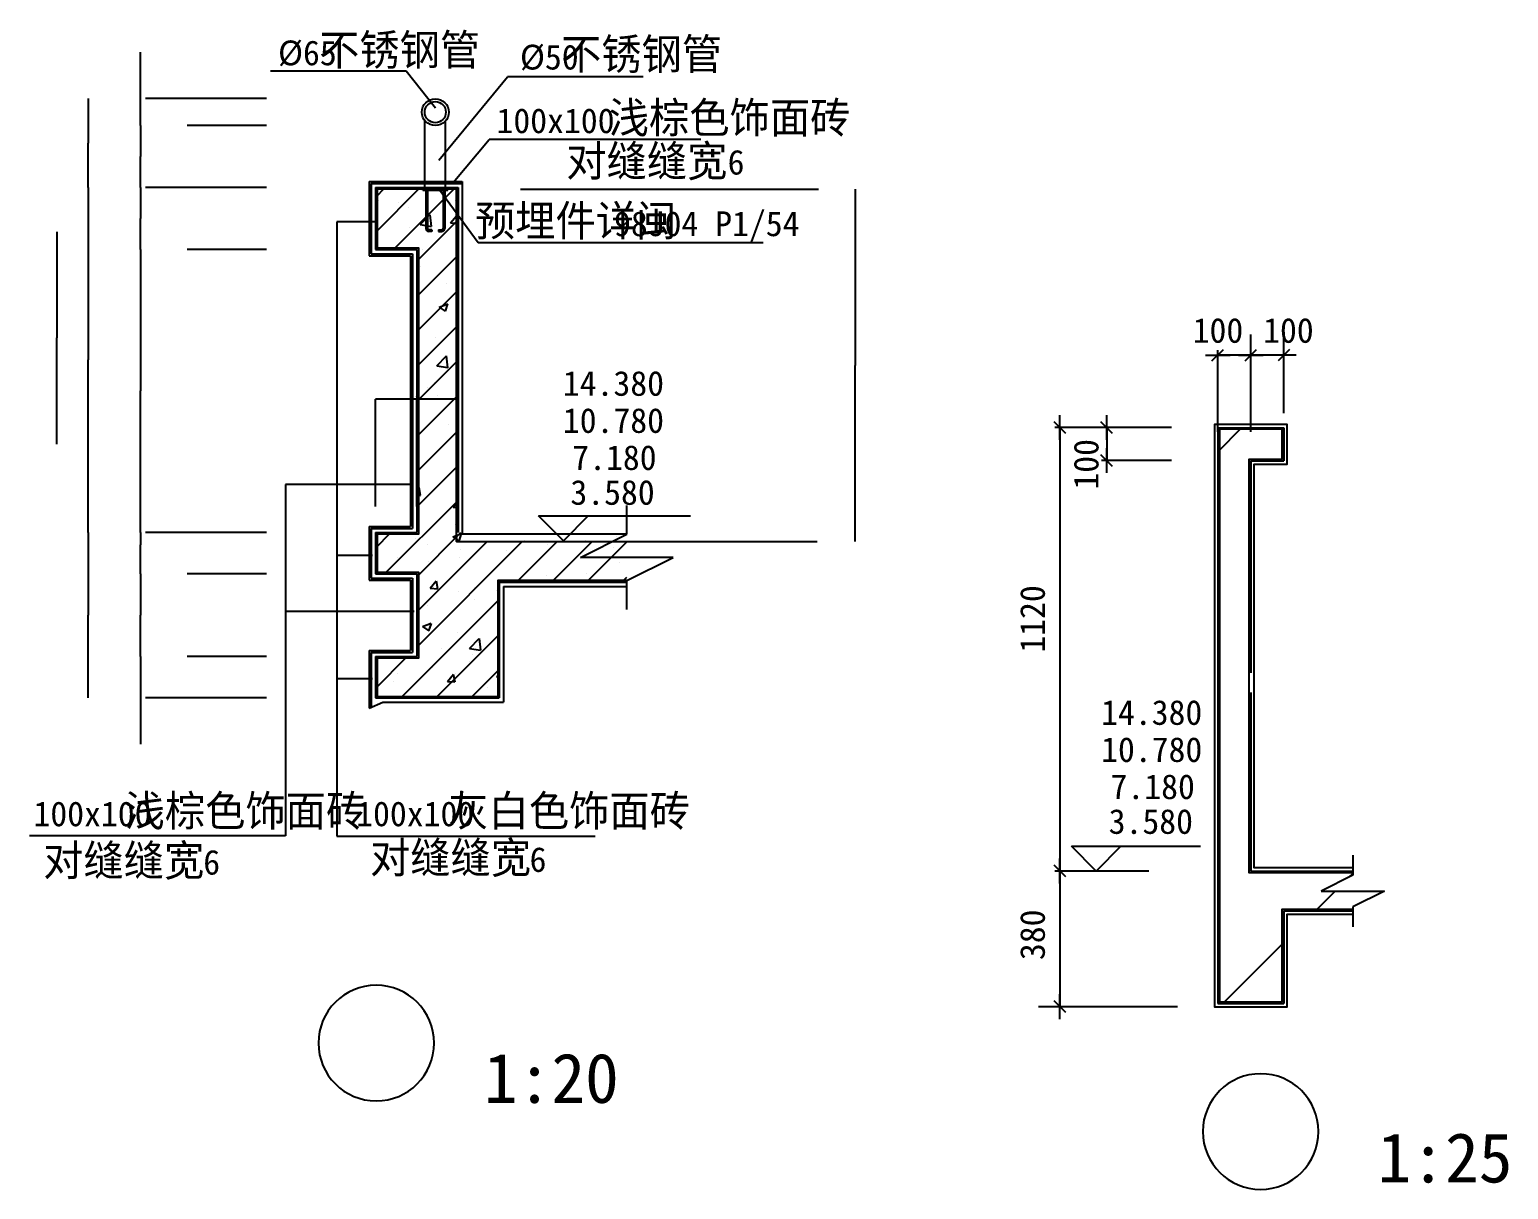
# Model space of a CAD drawing. Header units: metres. Extents: x 408575 to 456728, y -82532 to -51244.
# Drawn here: x 438826 to 456728, y -81059 to -67026 of the extents above; entities that cross this region are included whole.
import ezdxf

# ---------------------------------------------------------------- set-up
doc = ezdxf.new("R2010")
doc.units = ezdxf.units.M
for name, color, linetype in [('100', 11, 'Continuous'), ('PUB_DIM', 3, 'Continuous'), ('PUB_TEXT', 7, 'Continuous'), ('PUB_WALL', 7, 'Continuous'), ('S_FLOOR', 2, 'Continuous'), ('S_OTHER', 7, 'Continuous')]:
    doc.layers.add(name, color=color, linetype=linetype)
doc.dimstyles.get("Standard").update_dxf_attribs({"dimtxt": 2.5, "dimasz": 2.5, "dimexe": 1.25, "dimexo": 0.625, "dimtad": 1, "dimcen": 2.5, "dimazin": 3, "dimtfac": 1, "dimtmove": 0, "dimatfit": 3})

# ---------------------------------------------------------------- blocks, each defined once
blk = doc.blocks.new('_INDEX1')
blk.add_lwpolyline([(-0.5, 0, 1), (0.5, 0, 1)], format="xyb", close=True)
blk = doc.blocks.new('_DIMX')
blk.add_line((-150, 0), (150, 0))
blk.add_lwpolyline([(-70, -70), (70, 70)])
blk = doc.blocks.new('*D6')
for p, q in [((448818.35, -68957.49), (448818.35, -71088.42)), ((448818.1, -71088.42), (448817.85, -71088.42)), ((448818.35, -73219.35), (448818.35, -71088.42)), ((448818.35, -71088.42), (448818.35, -71088.42)), ((448818.6, -71088.42), (448818.85, -71088.42))]:
    blk.add_line(p, q)
at = {"layer": 'Defpoints'}
for p in [(448818.35, -68957.49), (448818.35, -71088.42), (448818.35, -73219.35)]:
    blk.add_point(p, dxfattribs=at)
at = {"layer": 'PUB_DIM', "insert": (448818.35, -71087.295), "char_height": 1, "attachment_point": 5}
blk.add_mtext('905', dxfattribs=at)
blk = doc.blocks.new('*D21')
for p, q in [((439534.94, -68935.67), (439534.94, -71023.17)), ((439534.69, -71023.17), (439534.44, -71023.17)), ((439534.94, -73110.67), (439534.94, -71023.17)), ((439534.94, -71023.17), (439534.94, -71023.17)), ((439535.19, -71023.17), (439535.44, -71023.17))]:
    blk.add_line(p, q)
at = {"layer": 'Defpoints'}
for p in [(439534.94, -68935.67), (439534.94, -71023.17), (439534.94, -73110.67)]:
    blk.add_point(p, dxfattribs=at)
at = {"layer": 'PUB_DIM', "insert": (439534.94, -71022.045), "char_height": 1, "attachment_point": 5}
blk.add_mtext('885', dxfattribs=at)
blk = doc.blocks.new('*D22')
for p, q in [((440169.61, -69685.66), (440169.61, -71398.16)), ((440169.36, -71398.16), (440169.11, -71398.16)), ((440169.61, -73110.66), (440169.61, -71398.16)), ((440169.61, -71398.16), (440169.61, -71398.16)), ((440169.86, -71398.16), (440170.11, -71398.16))]:
    blk.add_line(p, q)
at = {"layer": 'Defpoints'}
for p in [(440169.61, -69685.66), (440169.61, -71398.16), (440169.61, -73110.66)]:
    blk.add_point(p, dxfattribs=at)
at = {"layer": 'PUB_DIM', "insert": (440169.61, -71397.035), "char_height": 1, "attachment_point": 5}
blk.add_mtext('735', dxfattribs=at)
blk = doc.blocks.new('*D23')
for p, q in [((440169.61, -74610.66), (440169.61, -75671.23)), ((440169.61, -75110.66), (440169.61, -75671.23)), ((440169.36, -75671.23), (440169.11, -75671.23)), ((440169.61, -75671.23), (440169.61, -75671.23)), ((440169.86, -75671.23), (440170.11, -75671.23))]:
    blk.add_line(p, q)
at = {"layer": 'Defpoints'}
for p in [(440169.61, -74610.66), (440169.61, -75110.66), (440169.61, -75671.23)]:
    blk.add_point(p, dxfattribs=at)
at = {"layer": 'PUB_DIM', "insert": (440169.61, -75670.105), "char_height": 1, "attachment_point": 5}
blk.add_mtext('100', dxfattribs=at)
blk = doc.blocks.new('*D24')
for p, q in [((440169.61, -73110.66), (440169.61, -73259.91)), ((440169.36, -73259.91), (440169.11, -73259.91)), ((440169.61, -73610.66), (440169.61, -73259.91)), ((440169.61, -73259.91), (440169.61, -73259.91)), ((440169.86, -73259.91), (440170.11, -73259.91))]:
    blk.add_line(p, q)
at = {"layer": 'Defpoints'}
for p in [(440169.61, -73110.66), (440169.61, -73259.91), (440169.61, -73610.66)]:
    blk.add_point(p, dxfattribs=at)
at = {"layer": 'PUB_DIM', "insert": (440169.61, -73258.785), "char_height": 1, "attachment_point": 5}
blk.add_mtext('100', dxfattribs=at)
blk = doc.blocks.new('*D25')
for p, q in [((440169.61, -73610.66), (440169.61, -74110.66)), ((440169.36, -74110.66), (440169.11, -74110.66)), ((440169.61, -74610.66), (440169.61, -74110.66)), ((440169.61, -74110.66), (440169.61, -74110.66)), ((440169.86, -74110.66), (440170.11, -74110.66))]:
    blk.add_line(p, q)
at = {"layer": 'Defpoints'}
for p in [(440169.61, -73610.66), (440169.61, -74110.66), (440169.61, -74610.66)]:
    blk.add_point(p, dxfattribs=at)
at = {"layer": 'PUB_DIM', "insert": (440169.61, -74109.535), "char_height": 1, "attachment_point": 5}
blk.add_mtext('200', dxfattribs=at)
blk = doc.blocks.new('*D26')
for p, q in [((439534.94, -73110.67), (439534.94, -74110.67)), ((439534.69, -74110.67), (439534.44, -74110.67)), ((439534.94, -75110.67), (439534.94, -74110.67)), ((439534.94, -74110.67), (439534.94, -74110.67)), ((439535.19, -74110.67), (439535.44, -74110.67))]:
    blk.add_line(p, q)
at = {"layer": 'Defpoints'}
for p in [(439534.94, -73110.67), (439534.94, -74110.67), (439534.94, -75110.67)]:
    blk.add_point(p, dxfattribs=at)
at = {"layer": 'PUB_DIM', "insert": (439534.94, -74109.545), "char_height": 1, "attachment_point": 5}
blk.add_mtext('400', dxfattribs=at)
blk = doc.blocks.new('*D27')
for p, q in [((440169.61, -68935.66), (440169.61, -69310.66)), ((440169.36, -69310.66), (440169.11, -69310.66)), ((440169.61, -69685.66), (440169.61, -69310.66)), ((440169.61, -69310.66), (440169.61, -69310.66)), ((440169.86, -69310.66), (440170.11, -69310.66))]:
    blk.add_line(p, q)
at = {"layer": 'Defpoints'}
for p in [(440169.61, -68935.66), (440169.61, -69310.66), (440169.61, -69685.66)]:
    blk.add_point(p, dxfattribs=at)
at = {"layer": 'PUB_DIM', "insert": (440169.61, -69309.535), "char_height": 1, "attachment_point": 5}
blk.add_mtext('150', dxfattribs=at)
blk = doc.blocks.new('*D28')
for p, q in [((440169.36, -67300.09), (440169.11, -67300.09)), ((440169.61, -68185.66), (440169.61, -67300.09)), ((440169.61, -67860.66), (440169.61, -67300.09)), ((440169.61, -67300.09), (440169.61, -67300.09)), ((440169.86, -67300.09), (440170.11, -67300.09))]:
    blk.add_line(p, q)
at = {"layer": 'Defpoints'}
for p in [(440169.61, -67300.09), (440169.61, -67860.66), (440169.61, -68185.66)]:
    blk.add_point(p, dxfattribs=at)
at = {"layer": 'PUB_DIM', "insert": (440169.61, -67298.965), "char_height": 1, "attachment_point": 5}
blk.add_mtext('65', dxfattribs=at)
blk = doc.blocks.new('*D29')
for p, q in [((440169.61, -68185.66), (440169.61, -68560.66)), ((440169.36, -68560.66), (440169.11, -68560.66)), ((440169.61, -68935.66), (440169.61, -68560.66)), ((440169.61, -68560.66), (440169.61, -68560.66)), ((440169.86, -68560.66), (440170.11, -68560.66))]:
    blk.add_line(p, q)
at = {"layer": 'Defpoints'}
for p in [(440169.61, -68185.66), (440169.61, -68560.66), (440169.61, -68935.66)]:
    blk.add_point(p, dxfattribs=at)
at = {"layer": 'PUB_DIM', "insert": (440169.61, -68559.535), "char_height": 1, "attachment_point": 5}
blk.add_mtext('150', dxfattribs=at)
blk = doc.blocks.new('*D30')
for p, q in [((439534.94, -67860.67), (439534.94, -68398.17)), ((439534.69, -68398.17), (439534.44, -68398.17)), ((439534.94, -68935.67), (439534.94, -68398.17)), ((439534.94, -68398.17), (439534.94, -68398.17)), ((439535.19, -68398.17), (439535.44, -68398.17))]:
    blk.add_line(p, q)
at = {"layer": 'Defpoints'}
for p in [(439534.94, -67860.67), (439534.94, -68398.17), (439534.94, -68935.67)]:
    blk.add_point(p, dxfattribs=at)
at = {"layer": 'PUB_DIM', "insert": (439534.94, -68397.045), "char_height": 1, "attachment_point": 5}
blk.add_mtext('215', dxfattribs=at)
blk = doc.blocks.new('*D31')
for p, q in [((439155.38, -69473.27), (439155.38, -70757.47)), ((439155.13, -70757.47), (439154.88, -70757.47)), ((439155.38, -72041.68), (439155.38, -70757.47)), ((439155.38, -70757.47), (439155.38, -70757.47)), ((439155.63, -70757.47), (439155.88, -70757.47))]:
    blk.add_line(p, q)
at = {"layer": 'Defpoints'}
for p in [(439155.38, -69473.27), (439155.38, -70757.47), (439155.38, -72041.68)]:
    blk.add_point(p, dxfattribs=at)
at = {"layer": 'PUB_DIM', "insert": (439155.38, -70756.345), "char_height": 1, "attachment_point": 5}
blk.add_mtext('520', dxfattribs=at)
blk = doc.blocks.new('*D32')
for p, q in [((443760.85, -71495.97), (443512.1, -71495.97)), ((443512.35, -72795.97), (443512.35, -71495.97)), ((444012.6, -71495.97), (443763.85, -71495.97)), ((444012.35, -72795.97), (444012.35, -71495.97))]:
    blk.add_line(p, q)
at = {"layer": 'Defpoints'}
for p in [(444012.35, -71495.97), (443512.35, -72795.97), (444012.35, -72795.97)]:
    blk.add_point(p, dxfattribs=at)
at = {"layer": 'PUB_DIM', "insert": (443762.35, -71495.97), "char_height": 1, "attachment_point": 5}
blk.add_mtext('100', dxfattribs=at)
blk = doc.blocks.new('*D33')
for p, q in [((443261.52, -71495.97), (443013.44, -71495.97)), ((443013.69, -72795.97), (443013.69, -71495.97)), ((443512.6, -71495.97), (443264.52, -71495.97)), ((443512.35, -72795.97), (443512.35, -71495.97))]:
    blk.add_line(p, q)
at = {"layer": 'Defpoints'}
for p in [(443512.35, -71495.97), (443013.69, -72795.97), (443512.35, -72795.97)]:
    blk.add_point(p, dxfattribs=at)
at = {"layer": 'PUB_DIM', "insert": (443263.02, -71495.97), "char_height": 1, "attachment_point": 5}
blk.add_mtext('100', dxfattribs=at)

msp = doc.modelspace()

# ---------------------------------------------------------------- hatches: boundary and pattern name
at = {"layer": '100'}
h = msp.add_hatch(dxfattribs=at)
h.set_pattern_fill('AN31C', scale=1500)
h.set_pattern_definition([(45, (0, 0), (-3367.596, 3367.596), [])])
h.paths.add_polyline_path([(453230, -78788.75), (453990, -78788.75), (453990, -77668.75), (454844.92, -77668.75), (454844.92, -77640.75), (455228.92, -77448.75), (454460.92, -77448.75), (454844.92, -77256.75), (454844.92, -77228.75), (453590, -77228.75), (453590, -75028.75), (453590, -72222.53), (453990, -72222.53), (453990, -71862.53), (453230, -71862.53)])

# ---------------------------------------------------------------- linework, layer by layer
for p, q in [((443781.67, -68607.19), (444611.92, -67599.23)), ((441671.61, -67860.66), (440229.47, -67860.66)), ((441693.62, -67860.66), (440735.51, -67860.66)), ((441693.62, -68185.66), (440735.51, -68185.66)), ((441693.62, -68185.66), (440735.51, -68185.66)), ((443612.35, -68937.49), (443612.35, -68128.82)), ((443862.35, -68937.49), (443862.35, -68128.82)), ((443951.92, -68877.34), (444390.76, -68357.19)), ((446953.28, -68357.19), (444390.76, -68357.19)), ((442937.35, -68862.49), (442937.35, -69762.49)), ((442937.35, -68862.49), (444062.35, -68862.49)), ((442962.35, -68887.49), (442962.35, -69737.49)), ((442962.35, -68887.49), (444062.35, -68887.49)), ((444062.35, -68862.49), (444062.35, -73128.21)), ((441671.61, -68935.66), (440229.47, -68935.66)), ((441671.61, -68935.66), (440229.47, -68935.66)), ((441693.62, -68935.66), (440735.51, -68935.66)), ((441693.62, -68935.66), (440735.51, -68935.66)), ((443012.35, -69056.87), (443131.74, -68937.49)), ((443012.35, -69481.14), (443556, -68937.49)), ((443049.26, -69094.11), (443049.26, -69094.11)), ((443230.27, -69687.49), (443980.27, -68937.49)), ((443587.35, -68967.49), (443587.35, -68937.49)), ((443587.35, -68967.49), (443887.35, -68967.49)), ((443622.35, -68967.49), (443622.35, -69432.49)), ((443642.35, -68967.49), (443642.35, -69432.49)), ((443832.35, -68967.49), (443832.35, -69432.49)), ((443852.35, -68967.49), (443852.35, -69432.49)), ((443887.35, -68967.49), (443887.35, -68937.49)), ((443977.45, -69098.15), (443977.45, -69098.15)), ((443033.85, -69222.37), (443033.85, -69222.37)), ((443290.97, -69122.35), (443290.97, -69122.35)), ((443409.36, -69172.94), (443409.36, -69172.94)), ((443555.71, -69385.78), (443672.54, -69264.02)), ((443690.46, -69407.99), (443673.89, -69265.54)), ((443850, -69127.94), (443850, -69127.94)), ((443920.58, -69364.62), (443992.89, -69278.44)), ((444011.57, -69374.04), (443994.23, -69280.02)), ((442543.43, -69353.82), (442543.43, -76786.3)), ((443012.35, -69353.82), (442543.43, -69353.82)), ((443426.39, -69423.2), (443426.39, -69423.2)), ((443512.35, -69829.67), (444012.35, -69329.67)), ((443555.71, -69385.78), (443689.12, -69406.47)), ((443650.39, -69451.7), (443650.39, -69451.7)), ((443697.35, -69447.49), (443657.35, -69447.49)), ((443697.35, -69447.49), (443697.35, -69467.49)), ((443777.35, -69447.49), (443777.35, -69467.49)), ((443777.35, -69447.49), (443817.35, -69447.49)), ((443920.58, -69364.62), (444010.23, -69372.46)), ((443697.35, -69467.49), (443657.35, -69467.49)), ((443777.35, -69467.49), (443817.35, -69467.49)), ((441693.62, -69685.66), (440735.51, -69685.66)), ((441693.62, -69685.66), (440735.51, -69685.66)), ((442937.35, -69762.49), (443437.35, -69762.49)), ((442962.35, -69737.49), (443462.35, -69737.49)), ((443437.35, -69762.49), (443437.35, -73037.49)), ((443462.35, -69737.49), (443462.35, -73062.49)), ((443512.35, -70253.93), (444012.35, -69753.93)), ((443582.85, -69689.76), (443582.85, -69689.76)), ((443557.89, -69894.43), (443557.89, -69894.43)), ((443874.17, -70095.92), (443874.17, -70095.92)), ((443512.35, -70678.19), (444012.35, -70178.19)), ((443783.3, -70382.63), (443888.33, -70342.32)), ((443859.25, -70434.53), (443889.66, -70343.89)), ((443783.3, -70382.63), (443857.91, -70432.96)), ((443512.35, -71102.46), (444012.35, -70602.46)), ((443740.97, -70748.28), (443740.97, -70748.28)), ((453609.37, -71666.9), (453609.37, -70715.3)), ((454009.37, -71666.9), (454009.37, -70715.3)), ((443512.35, -71526.72), (444012.35, -71026.72)), ((443754.58, -71095.24), (443871.41, -70973.48)), ((443889.33, -71117.45), (443872.76, -70975)), ((453209.37, -71891.9), (453209.37, -70902.8)), ((453609.12, -70965.3), (453209.62, -70965.3)), ((453608.37, -70965.3), (453607.37, -70965.3)), ((453609.37, -71891.9), (453609.37, -70902.8)), ((454009.37, -70965.3), (453609.37, -70965.3)), ((454010.37, -70965.3), (454011.37, -70965.3)), ((443754.58, -71095.24), (443887.99, -71115.93)), ((443645.97, -71351.13), (443645.97, -71351.13)), ((443721.87, -71290.46), (443721.87, -71290.46)), ((443013.7, -72457.7), (443013.7, -71542.72)), ((443512.35, -71434.27), (443523.35, -71430.04)), ((443512.35, -71468.39), (443524.69, -71431.61)), ((443512.35, -71950.99), (444012.35, -71450.99)), ((443768.1, -71457.22), (443768.1, -71457.22)), ((443512.35, -72375.25), (444012.35, -71875.25)), ((443895.37, -71807.29), (443895.37, -71807.29)), ((452374.08, -71841.11), (451237.1, -71841.11)), ((451299.6, -71841.36), (451299.6, -78848.75)), ((452647.76, -71841.11), (451802.72, -71841.11)), ((451865.22, -71841.36), (451865.22, -72240.86)), ((443512.35, -72799.51), (444012.35, -72299.51)), ((452647.76, -72241.11), (451802.72, -72241.11)), ((441923.6, -72531.24), (441923.6, -76782.77)), ((443462.35, -72531.24), (441923.6, -72531.24)), ((443512.35, -72603.77), (443541.38, -72569.18)), ((443512.35, -72659.14), (443558.73, -72663.2)), ((443560.06, -72664.78), (443542.71, -72570.76)), ((443123.64, -73612.49), (444012.35, -72723.78)), ((443953.45, -72804.7), (444012.35, -72743.31)), ((443953.45, -72804.7), (444012.35, -72813.83)), ((442937.35, -73037.49), (442937.35, -73687.49)), ((442937.35, -73037.49), (443437.35, -73037.49)), ((443978.3, -73020.01), (443978.3, -73020.01)), ((441671.61, -73110.66), (440229.47, -73110.66)), ((441671.61, -73110.66), (440229.47, -73110.66)), ((441693.62, -73110.66), (440735.51, -73110.66)), ((441693.62, -73110.66), (440735.51, -73110.66)), ((442962.35, -73062.49), (442962.35, -73662.49)), ((442962.35, -73062.49), (443462.35, -73062.49)), ((443012.35, -73299.51), (443199.38, -73112.49)), ((443493.84, -73187.67), (443493.84, -73187.67)), ((443512.35, -73648.04), (444047.91, -73112.49)), ((443948.71, -73162.01), (444053.74, -73121.7)), ((443948.71, -73162.01), (444023.33, -73212.34)), ((444024.66, -73213.91), (444055.08, -73123.27)), ((444062.35, -73128.21), (446056, -73128.21)), ((444817.21, -73209.43), (444817.21, -73209.43)), ((445549.81, -73208.48), (445549.81, -73208.48)), ((445925.32, -73159.04), (445925.32, -73159.04)), ((442978.36, -73389.97), (442543.43, -73389.97)), ((443512.35, -74496.57), (444789.57, -73219.35)), ((443512.35, -74072.31), (444365.31, -73219.35)), ((443641.55, -73250.57), (443641.55, -73250.57)), ((444038.13, -73321.89), (444038.13, -73321.89)), ((444294.57, -73221.5), (444294.57, -73221.5)), ((444602.49, -73333.19), (444602.49, -73333.19)), ((444720.7, -73712.49), (445213.84, -73219.35)), ((445095.31, -73255.33), (445095.31, -73255.33)), ((445144.96, -73712.49), (445638.1, -73219.35)), ((445569.23, -73712.49), (446056, -73225.71)), ((445896.04, -73289.16), (445896.04, -73289.16)), ((443280.47, -73417.92), (443280.47, -73417.92)), ((443658.88, -73457.42), (443658.88, -73457.42)), ((444034.39, -73407.99), (444034.39, -73407.99)), ((445963.97, -73475.19), (445963.97, -73475.19)), ((441693.62, -73610.66), (440735.51, -73610.66)), ((441693.62, -73610.66), (440735.51, -73610.66)), ((442937.35, -73687.49), (443437.35, -73687.49)), ((442962.35, -73662.49), (443462.35, -73662.49)), ((443437.35, -73687.49), (443437.35, -74537.49)), ((443462.35, -73662.49), (443462.35, -74562.49)), ((443677.19, -73783.64), (443749.51, -73697.46)), ((443768.18, -73793.07), (443750.84, -73699.04)), ((444798.97, -73708.77), (444798.97, -73708.77)), ((445089.19, -73625.35), (445089.19, -73625.35)), ((445569.13, -73603.15), (445569.13, -73603.15)), ((445993.49, -73712.49), (446056, -73649.97)), ((443320.7, -75112.49), (444512.35, -73920.83)), ((443677.19, -73783.64), (443766.85, -73791.49)), ((443679.87, -73782.47), (443679.87, -73782.47)), ((444019.89, -73821.23), (444019.89, -73821.23)), ((444207.88, -73924.81), (444207.88, -73924.81)), ((444214.41, -73775.5), (444214.41, -73775.5)), ((444480.61, -73816.31), (444480.61, -73816.31)), ((444562.35, -73762.49), (444562.35, -75162.49)), ((444562.35, -73762.49), (446056, -73762.49)), ((453610.23, -74619.91), (453610.23, -73875.62)), ((443479.79, -74066.47), (441923.6, -74066.47)), ((443639.78, -73999.6), (443639.78, -73999.6)), ((443583.74, -74249.74), (443688.77, -74209.42)), ((443583.74, -74249.74), (443658.35, -74300.06)), ((443659.69, -74301.64), (443690.1, -74210.99)), ((453609.23, -74125.62), (453608.23, -74125.62)), ((443744.96, -75112.49), (444512.35, -74345.1)), ((444001.65, -74320.58), (444001.65, -74320.58)), ((444152.32, -74514.15), (444269.15, -74392.39)), ((444287.07, -74536.36), (444270.49, -74393.91)), ((441693.62, -74610.66), (440735.51, -74610.66)), ((441693.62, -74610.66), (440735.51, -74610.66)), ((442937.35, -74537.49), (442937.35, -75237.49)), ((442937.35, -74537.49), (443437.35, -74537.49)), ((442962.35, -74562.49), (442962.35, -75226.06)), ((442962.35, -74562.49), (443462.35, -74562.49)), ((443012.35, -74996.57), (443396.43, -74612.49)), ((443813.28, -74516.43), (443813.28, -74516.43)), ((444152.32, -74514.15), (444285.72, -74534.84)), ((444188.51, -74582.8), (444188.51, -74582.8)), ((443277.7, -74820.66), (443277.7, -74820.66)), ((443704.04, -74750.45), (443704.04, -74750.45)), ((443885.32, -74911.93), (443957.63, -74825.75)), ((443976.31, -74921.36), (443958.97, -74827.33)), ((443983.41, -74819.92), (443983.41, -74819.92)), ((444152.48, -74670.5), (444152.48, -74670.5)), ((444169.23, -75112.49), (444512.35, -74769.36)), ((444504.78, -74784.29), (444504.78, -74784.29)), ((442978.36, -74880.77), (442543.43, -74880.77)), ((443225.75, -74915.94), (443225.75, -74915.94)), ((443885.32, -74911.93), (443974.98, -74919.78)), ((444366, -74983.33), (444366, -74983.33)), ((444479.1, -74853.66), (444512.35, -74840.9)), ((444479.1, -74853.67), (444512.35, -74876.09)), ((444511.9, -74999.85), (444511.9, -74999.85)), ((441671.61, -75110.66), (440229.47, -75110.66)), ((441693.62, -75110.66), (440735.51, -75110.66)), ((442937.35, -75237.49), (443101.49, -75162.49)), ((443418.67, -75108.05), (443418.67, -75108.05)), ((441923.6, -76782.77), (438825.92, -76782.77)), ((442543.43, -76786.3), (445674.3, -76786.3)), ((452374.08, -77207.33), (451237.1, -77207.33))]:
    msp.add_line(p, q)
for points in [[(453650, -75088.75), (453650, -72282.53), (454050, -72282.53), (454050, -71802.53), (453170, -71802.53), (453170, -78848.75), (454050, -78848.75), (454050, -77728.75), (454844.92, -77728.75)], [(443032.35, -75094.39), (444492.35, -75094.39)], [(443101.49, -75162.49), (444562.35, -75162.49)], [(454844.92, -77168.75), (453650, -77168.75), (453650, -75088.75)]]:
    msp.add_lwpolyline(points)
msp.add_lwpolyline([(453028.41, -80359.46, 1), (454428.41, -80359.46, 1)], format="xyb", close=True)
for radius in [162.5, 127.5]:
    msp.add_circle((443737.35, -68024.99), radius)
for centre, radius, start, end in [((443657.35, -69432.49), 35, 180, 270), ((443657.35, -69432.49), 15, 180, 270), ((443817.35, -69432.49), 35, 270, 0), ((443817.35, -69432.49), 15, 270, 0)]:
    msp.add_arc(centre, radius, start, end)
for p, q in [((444767.03, -68957.49), (448377.76, -68957.49)), ((445882.28, -73219.35), (448360.81, -73219.35)), ((452722.89, -78848.75), (451038.13, -78848.75))]:
    msp.add_line(p, q, dxfattribs=at)
msp.add_lwpolyline([(443992.35, -73170.94), (443992.35, -73219.35), (446058.82, -73219.35)], dxfattribs=at)
at = {"layer": 'PUB_DIM'}
for p, q in [((445288.28, -73211.07), (444988.28, -72911.07)), ((444988.28, -72911.07), (445588.28, -72911.07)), ((445288.28, -72911.07), (446825.42, -72911.07)), ((445588.28, -72911.07), (445288.28, -73211.07)), ((451437.49, -76907.33), (452037.49, -76907.33)), ((451737.49, -77207.33), (451437.49, -76907.33)), ((451737.49, -76907.33), (453000.35, -76907.33)), ((452037.49, -76907.33), (451737.49, -77207.33))]:
    msp.add_line(p, q, dxfattribs=at)
at = {"layer": 'PUB_TEXT'}
for p, q in [((443384.78, -67529.2), (441741.35, -67529.2)), ((443740.96, -67976.67), (443384.78, -67529.2)), ((446255.35, -67599.23), (444611.92, -67599.23)), ((443778.12, -68951.12), (444256.15, -69600.52)), ((444256.15, -69600.52), (447707, -69600.52))]:
    msp.add_line(p, q, dxfattribs=at)
at = {"layer": 'PUB_WALL'}
for points in [[(443992.35, -73219.35), (443992.35, -68957.49), (443032.35, -68957.49), (443032.35, -69667.49), (443532.35, -69667.49), (443532.35, -73132.49), (443032.35, -73132.49), (443032.35, -73592.49), (443532.35, -73592.49), (443532.35, -74632.49), (443032.35, -74632.49), (443032.35, -75112.49)], [(453590, -75046.86), (453590, -72222.53), (453990, -72222.53), (453990, -71862.53), (453230, -71862.53), (453230, -78788.75), (453990, -78788.75), (453990, -77668.75), (454844.92, -77668.75)], [(446056, -73692.49), (444492.35, -73692.49), (444492.35, -75112.49)], [(454844.92, -77228.75), (453590, -77228.75), (453590, -75028.75)]]:
    msp.add_lwpolyline(points, dxfattribs=at)
at = {"layer": 'S_FLOOR'}
for p, q in [((443012.35, -68937.49), (443012.35, -69687.49)), ((443012.35, -68937.49), (444012.35, -68937.49)), ((444012.35, -68937.49), (444012.35, -73112.49)), ((443012.35, -69687.49), (443512.35, -69687.49)), ((443512.35, -69687.49), (443512.35, -73112.49)), ((453210, -71842.53), (453210, -78808.75)), ((453210, -71842.53), (454010, -71842.53)), ((454010, -71842.53), (454010, -72242.53)), ((453610, -72242.53), (453610, -74808.75)), ((453610, -72242.53), (454010, -72242.53)), ((443012.35, -73112.49), (443012.35, -73612.49)), ((443012.35, -73112.49), (443512.35, -73112.49)), ((443012.35, -73612.49), (443512.35, -73612.49)), ((443512.35, -73612.49), (443512.35, -74612.49)), ((444512.35, -73712.49), (446056, -73712.49)), ((444512.35, -73712.49), (444512.35, -75112.49)), ((443012.35, -74612.49), (443012.35, -75112.49)), ((443012.35, -74612.49), (443512.35, -74612.49)), ((453610, -75048.75), (453610, -77208.75)), ((453610, -77208.75), (454844.92, -77208.75)), ((454010, -77688.75), (454010, -78808.75)), ((454010, -77688.75), (454844.92, -77688.75)), ((453210, -78808.75), (454010, -78808.75))]:
    msp.add_line(p, q, dxfattribs=at)
msp.add_lwpolyline([(443012.35, -75112.49), (444512.35, -75112.49)], dxfattribs=at)
at = {"layer": 'S_OTHER'}
for p, q in [((446056, -73132.49), (446056, -72782.49)), ((445496, -73412.49), (446056, -73132.49)), ((446616, -73412.49), (445496, -73412.49)), ((446056, -73692.49), (446616, -73412.49)), ((446056, -74042.49), (446056, -73692.49)), ((454844.92, -77016.75), (454844.92, -77256.75)), ((454844.92, -77256.75), (454460.92, -77448.75)), ((454460.92, -77448.75), (455228.92, -77448.75)), ((455228.92, -77448.75), (454844.92, -77640.75)), ((454844.92, -77640.75), (454844.92, -77880.75))]:
    msp.add_line(p, q, dxfattribs=at)

# ---------------------------------------------------------------- block references
for p in [(453209.62, -70965.3), (453609.37, -70965.3)]:
    msp.add_blockref('_DIMX', p)
at = {"xscale": 0.25, "yscale": 0.25, "zscale": 0.25}
msp.add_blockref('_DIMX', (453609.37, -70965.3), dxfattribs=at)
for p, rotation in [((454009.37, -70965.3), 180), ((451299.6, -71841.36), 90), ((451865.22, -71841.36), 90), ((451865.22, -72240.86), 90), ((451299.6, -77207.08), 90), ((451299.6, -78848.75), 90)]:
    msp.add_blockref('_DIMX', p, dxfattribs=dict(rotation=rotation))
at = {"layer": 'PUB_TEXT', "xscale": 1400, "yscale": 1400, "zscale": 1400}
msp.add_blockref('_INDEX1', (443022.44, -79288.47), dxfattribs=at)

# ---------------------------------------------------------------- texts
for p in [(452905.64, -70815.3), (453758.55, -70815.3)]:
    msp.add_text('100', height=300).set_placement(p)
for s, p in [('100', (451765.44, -72592.1)), ('1120', (451116.21, -74565.01)), ('380', (451116.21, -78284.86))]:
    msp.add_text(s, height=300, rotation=90).set_placement(p)
at = {"layer": 'PUB_DIM'}
for s, p in [('14.380', (445281.58, -71456.54)), ('10.780', (445281.58, -71905.54)), ('7.180', (445395.86, -72354.54)), ('3.580', (445373.01, -72775.47)), ('14.380', (451797.49, -75438.4)), ('10.780', (451797.49, -75887.4)), ('7.180', (451911.77, -76336.4)), ('3.580', (451888.92, -76757.33))]:
    msp.add_text(s, height=300, dxfattribs=at).set_placement(p)
at = {"layer": 'PUB_TEXT'}
for s, height, p in [('不锈钢管', 375, (442330.77, -67457.46)), ('不锈钢管', 375, (445259.4, -67508.8)), ('%%c65', 300, (441833.28, -67457.46)), ('%%c50', 300, (444761.92, -67508.8)), (' 浅棕色饰面砖', 375, (445582.07, -68278.59)), ('100x100', 300, (444478.53, -68278.59)), ('对缝缝宽', 375, (445323.15, -68802.1)), ('               6', 300, (444214.81, -68780.42)), ('预埋件详闽', 375, (444217.77, -69525.1)), ('98J04 P1/54', 300, (445900.97, -69525.1)), ('浅棕色饰面砖', 375, (439976.88, -76665.22)), ('灰白色饰面砖', 375, (443895.35, -76665.22)), ('100x100', 300, (438873.34, -76665.22)), ('100x100', 300, (442779.77, -76664.85)), ('对缝缝宽', 375, (442947.09, -77232.26)), ('对缝缝宽', 375, (438990.82, -77265.22)), ('               6', 300, (437867.28, -77250.77)), ('               6', 300, (441817.52, -77217.82)), ('1:20', 600, (444326.25, -80012.77)), ('1:25', 600, (455144.27, -80975.62))]:
    msp.add_text(s, height=height, dxfattribs=at).set_placement(p)

# ---------------------------------------------------------------- dimensions: what is measured, and where the dimension line sits
at = {"layer": 'PUB_DIM'}
for base, p1, p2, text, picture, middle in [((440169.61, -67300.09), (440169.61, -68185.66), (440169.61, -67860.66), '65', '*D28', (440169.61, -67298.965)), ((439534.94, -68398.17), (439534.94, -68935.67), (439534.94, -67860.67), '215', '*D30', (439534.94, -68397.045)), ((440169.61, -68560.66), (440169.61, -68935.66), (440169.61, -68185.66), '150', '*D29', (440169.61, -68559.535)), ((439534.94, -71023.17), (439534.94, -73110.67), (439534.94, -68935.67), '885', '*D21', (439534.94, -71022.045)), ((440169.61, -69310.66), (440169.61, -69685.66), (440169.61, -68935.66), '150', '*D27', (440169.61, -69309.535)), ((448818.35, -71088.42), (448818.35, -68957.49), (448818.35, -73219.35), '905', '*D6', (448818.35, -71087.295)), ((439155.38, -70757.47), (439155.38, -69473.27), (439155.38, -72041.68), '520', '*D31', (439155.38, -70756.345)), ((440169.61, -71398.16), (440169.61, -73110.66), (440169.61, -69685.66), '735', '*D22', (440169.61, -71397.035)), ((443512.35, -71495.97), (443512.35, -72795.97), (443013.69, -72795.97), '100', '*D33', (443263.02, -71495.97)), ((444012.35, -71495.97), (444012.35, -72795.97), (443512.35, -72795.97), '100', '*D32', (443762.35, -71495.97)), ((439534.94, -74110.67), (439534.94, -75110.67), (439534.94, -73110.67), '400', '*D26', (439534.94, -74109.545)), ((440169.61, -73259.91), (440169.61, -73610.66), (440169.61, -73110.66), '100', '*D24', (440169.61, -73258.785)), ((440169.61, -74110.66), (440169.61, -74610.66), (440169.61, -73610.66), '200', '*D25', (440169.61, -74109.535)), ((440169.61, -75671.23), (440169.61, -75110.66), (440169.61, -74610.66), '100', '*D23', (440169.61, -75670.105))]:
    dim = msp.add_linear_dim(base=base, p1=p1, p2=p2, text=text, dimstyle='Standard', dxfattribs=at)
    dim.commit()
    dim.dimension.update_dxf_attribs({"geometry": picture, "text_midpoint": middle})

doc.saveas('drawing.dxf')
